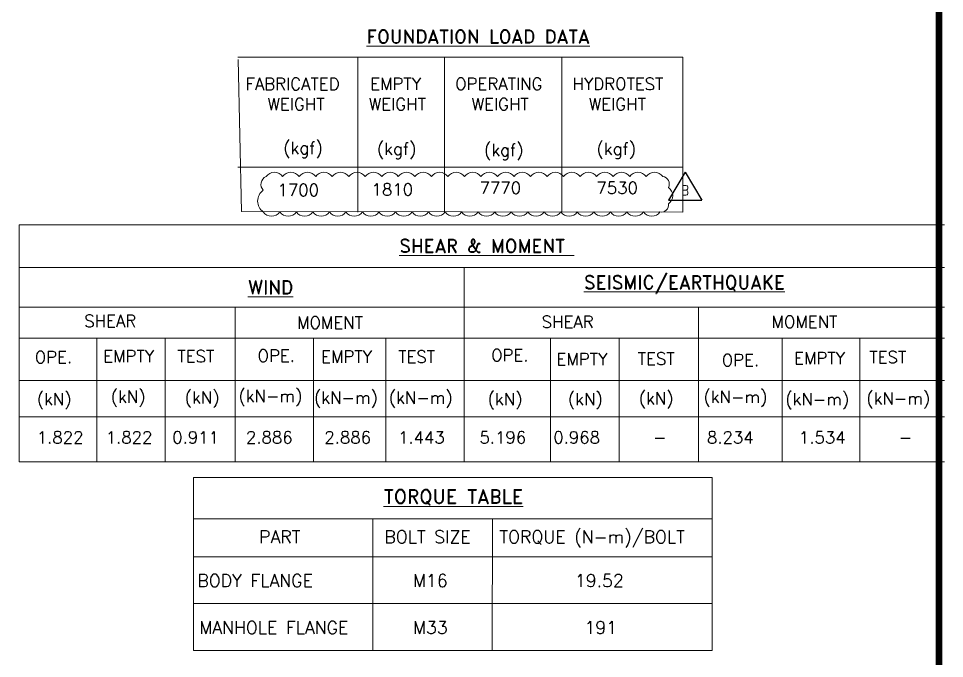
# Model space of a CAD drawing. Header units: inches. Extents: x 26960 to 35074, y -20333 to -19295.
# Drawn here: x 27647.3 to 27787.3, y -19735.1 to -19638.3 of the extents above; entities that cross this region are included whole.
import ezdxf
from ezdxf import colors
from ezdxf.entities.mleader import LeaderData, LeaderLine
from ezdxf.enums import TextEntityAlignment as Align
from ezdxf.math import Vec2, Vec3

# ---------------------------------------------------------------- set-up
doc = ezdxf.new("R2010")
doc.units = ezdxf.units.IN
doc.header["$LTSCALE"] = 200
doc.header["$MEASUREMENT"] = 0
doc.linetypes.add('DASHED', pattern=[0.75, 0.5, -0.25])
for name, color, linetype in [('4', 6, 'Continuous'), ('BORDER1', 3, 'Continuous'), ('BORDER2', 7, 'Continuous'), ('CONSTRUCTION', 252, 'Continuous'), ('DIMENSION', 8, 'Continuous'), ('PRINCIPAL', 7, 'Continuous'), ('text', 3, 'Continuous')]:
    doc.layers.add(name, color=color, linetype=linetype)
doc.layers.add('B-OBJ', color=7, linetype='Continuous', lineweight=13)
doc.layers.add('OBJECT', color=7, linetype='Continuous', lineweight=18)
doc.styles.add('ROMANC', font='ROMANC', dxfattribs={"height": 5})
doc.styles.add('ROMAND', font='romand.shx', dxfattribs={"width": 0.8})
doc.styles.add('ROMANS', font='romans.shx')
doc.styles.add('ROMANT', font='romant.shx')
doc.styles.add('RS', font='ROMANS.shx', dxfattribs={"width": 0.8})
doc.styles.get("Standard").update_dxf_attribs({"font": 'romans.shx'})

# ---------------------------------------------------------------- blocks, each defined once
blk = doc.blocks.new('*U254')
at = {"layer": 'BORDER1', "color": 154, "true_color": 0x1859a9, "const_width": 1}
blk.add_lwpolyline([(0, 564), (796, 564), (796, 0), (0, 0)], close=True, dxfattribs=at)
at = {"layer": 'BORDER2', "flags": 8}
for tag, height, style, p in [('REV-B', 2.7, 'ROMANS', (662.76, 125.68)), ('REV-A', 2.7, 'ROMANS', (662.76, 118.68)), ('RE-B', 7, 'ROMANT', (745.34, 6.15))]:
    blk.add_attdef(tag, text='', height=height, dxfattribs=dict(at, style=style)).set_placement(p, align=Align.CENTER)
at = {"layer": 'BORDER2', "style": 'ROMANS', "width": 4.59626}
for tag, p, p2 in [('DATE-B', (668.47, 125.68), (681.47, 125.68)), ('DATE-A', (668.47, 118.68), (681.47, 118.68))]:
    blk.add_attdef(tag, text='', height=2.7, dxfattribs=at).set_placement(p, p2, align=Align.FIT)
at = {"layer": 'BORDER2'}
for tag, height, style, p in [('DRN-B', 2.7, 'ROMANS', (689.55, 125.68)), ('CHD-B', 2.7, 'ROMANS', (701.61, 125.68)), ('APD-B', 2.7, 'ROMANS', (713.32, 125.68)), ('DRN-A', 2.7, 'ROMANS', (689.55, 118.68)), ('CHD-A', 2.7, 'ROMANS', (701.61, 118.68)), ('APD-A', 2.7, 'ROMANS', (713.32, 118.68)), ('CONS_CONT_VEND', 3.5, 'ROMANC', (726, 61.94))]:
    blk.add_attdef(tag, text='', height=height, dxfattribs=dict(at, style=style)).set_placement(p, align=Align.CENTER)
at = {"layer": 'BORDER2', "style": 'ROMANS', "width": 0.8}
for tag, p, height in [('1:X', (670.77, 103.49), 3), ('LOC', (709.61, 103.49), 3), ('PROJ_NO', (774.84, 103.49), 3), ('CONS_DRG_NO', (681.74, 53.26), 2.5)]:
    blk.add_attdef(tag, p, '', height=height, dxfattribs=at)
at = {"layer": 'BORDER2', "lineweight": 30, "width": 0.8, "flags": 104}
for tag, p in [('COMMENTS-B', (719.88, 127.5)), ('COMMENTS-A', (719.88, 120.5))]:
    blk.add_attdef(tag, text='', height=2.2, dxfattribs=at).set_placement(p, align=Align.MIDDLE_LEFT)
at = {"layer": 'BORDER2', "style": 'ROMANS', "width": 0.8}
for tag, p in [('PROJECT_TITLE_1', (726, 45.91)), ('PROJECT_TITLE_2', (726, 40.58))]:
    blk.add_attdef(tag, text='', height=3.5, dxfattribs=at).set_placement(p, align=Align.MIDDLE)
at = {"layer": 'BORDER2', "style": 'ROMANT', "width": 0.8}
for tag, p in [('DRG_TITLE_1', (726, 29.73)), ('DRG_TITLE_2', (726, 23.03)), ('DRG_TITLE_3', (726, 16.33))]:
    blk.add_attdef(tag, text='', height=4, dxfattribs=at).set_placement(p, align=Align.CENTER)
at = {"layer": 'BORDER2', "style": 'ROMANT'}
for tag, p in [('AR', (668.95, 6.15)), ('PA', (683.03, 6.15)), ('DC', (697.09, 6.15)), ('TS', (775.94, 6.15))]:
    blk.add_attdef(tag, p, '', height=7, dxfattribs=at)
for tag, p in [('SRNO', (736.79, 6.15)), ('SH', (771.83, 6.2))]:
    blk.add_attdef(tag, text='', height=7, dxfattribs=at).set_placement(p, align=Align.RIGHT)
at = {"layer": 'BORDER2', "style": 'ROMANS', "flags": 2}
blk.add_attdef('TB_VERSION', text='', height=2, dxfattribs=at).set_placement((1, -1), align=Align.TOP_LEFT)
blk = doc.blocks.new('B')
at = {"layer": 'PRINCIPAL', "color": 6}
for p, q in [((932.85, 499.42), (922.75, 482.46)), ((932.85, 499.42), (942.96, 482.46)), ((922.75, 482.46), (942.96, 482.46))]:
    blk.add_line(p, q, dxfattribs=at)
at = {"style": 'RS', "width": 0.85}
blk.add_text('B', height=6, dxfattribs=at).set_placement((930.54, 485.36))

msp = doc.modelspace()

# ---------------------------------------------------------------- linework, layer by layer
at = {"layer": '4', "color": 1, "linetype": 'Continuous', "lineweight": 15}
for p, q in [((27680.42225, -19644.16929, 1.31248), (27747.72411, -19644.16919, 0.48163)), ((27698.57555, -19644.16951, 2.28545), (27698.57555, -19667.56577, 2.28545)), ((27711.67238, -19644.16937, 2.28545), (27711.67238, -19667.56563, 2.28545)), ((27729.44332, -19644.16921, 3.14187), (27729.44332, -19667.56555, 3.14187)), ((27747.72411, -19644.16919, 3.13714), (27747.72411, -19667.56533, 3.13714)), ((27681.00843, -19667.4832, -0.41543), (27680.48783, -19644.4832, -0.41543)), ((27747.72411, -19667.56533, 3.13714), (27681.00843, -19667.4832, -0.41543)), ((27714.65766, -19675.93475), (27714.65766, -19705.34099, -0.95455)), ((27680.03419, -19681.94502, -1.80623), (27680.03419, -19705.34128, -1.80623)), ((27696.37686, -19681.94486, -0.94981), (27696.37686, -19681.94487, -0.94981)), ((27750.1037, -19681.94478, -4.04764), (27750.09818, -19705.34089, -4.49599)), ((27659.0819, -19686.65347, -1.80623), (27659.0819, -19705.34142, -1.80623)), ((27669.42923, -19686.65347, -1.80623), (27669.42923, -19705.34142, -1.80623)), ((27691.86493, -19686.65347, -1.80623), (27691.86493, -19705.34142, -1.80623)), ((27702.80737, -19686.65347, -1.80623), (27702.80737, -19705.34142, -1.80623)), ((27727.75014, -19686.65347, -1.80623), (27727.75014, -19705.34142, -1.80623)), ((27738.09747, -19686.65347, -1.80623), (27738.09747, -19705.34142, -1.80623)), ((27762.77243, -19686.65347, -1.80623), (27762.77243, -19705.34142, -1.80623)), ((27774.51828, -19686.65347, -1.80623), (27774.51828, -19705.34142, -1.80623)), ((27673.73384, -19713.97122, -15.8931), (27752.20326, -19713.97113, -16.68112)), ((27700.85407, -19713.97146, -14.87783), (27700.83536, -19733.88523, -16.3914)), ((27718.94369, -19713.97146, -14.87783), (27718.92498, -19733.88523, -16.3914))]:
    msp.add_line(p, q, dxfattribs=at)
at = {"layer": 'B-OBJ', "color": 6}
msp.add_lwpolyline([(27684.28391, -19667.56268, 0.52056705), (27686.78391, -19667.56268, 0.52056705), (27689.28391, -19667.56268, 0.52056705), (27691.78391, -19667.56268, 0.52056705), (27694.28391, -19667.56268, 0.52056705), (27696.78391, -19667.56268, 0.52056705), (27699.28391, -19667.56268, 0.52056705), (27701.78391, -19667.56268, 0.52056705), (27704.28391, -19667.56268, 0.52056705), (27706.78391, -19667.56268, 0.52056705), (27709.28391, -19667.56268, 0.52056705), (27711.78391, -19667.56268, 0.52056705), (27714.28391, -19667.56268, 0.52056705), (27716.78391, -19667.56268, 0.52056705), (27719.28391, -19667.56268, 0.52056705), (27721.78391, -19667.56268, 0.52056705), (27724.28391, -19667.56268, 0.52056705), (27726.78391, -19667.56268, 0.52056705), (27729.28391, -19667.56268, 0.52056705), (27731.78391, -19667.56268, 0.52056705), (27734.28391, -19667.56268, 0.52056705), (27736.78391, -19667.56268, 0.52056705), (27739.28391, -19667.56268, 0.52056705), (27741.78391, -19667.56268, 0.52056705), (27744.28391, -19667.56268, 0.52056705), (27745.56553, -19666.3443, 0.52056705), (27745.56553, -19663.8443, 0.52056705), (27744.70681, -19662.20301, 0.52056705), (27742.20681, -19662.20301, 0.52056705), (27739.70681, -19662.20301, 0.52056705), (27737.20681, -19662.20301, 0.52056705), (27734.70681, -19662.20301, 0.52056705), (27732.20681, -19662.20301, 0.52056705), (27729.70681, -19662.20301, 0.52056705), (27727.20681, -19662.20301, 0.52056705), (27724.70681, -19662.20301, 0.52056705), (27722.20681, -19662.20301, 0.52056705), (27719.70681, -19662.20301, 0.52056705), (27717.20681, -19662.20301, 0.52056705), (27714.70681, -19662.20301, 0.52056705), (27712.20681, -19662.20301, 0.52056705), (27709.70681, -19662.20301, 0.52056705), (27707.20681, -19662.20301, 0.52056705), (27704.70681, -19662.20301, 0.52056705), (27702.20681, -19662.20301, 0.52056705), (27699.70681, -19662.20301, 0.52056705), (27697.20681, -19662.20301, 0.52056705), (27694.70681, -19662.20301, 0.52056705), (27692.20681, -19662.20301, 0.52056705), (27689.70681, -19662.20301, 0.52056705), (27687.20681, -19662.20301, 0.52056705), (27684.70681, -19662.20301, 0.52056705), (27684.28391, -19664.28011, 0.52056705)], format="xyb", close=True, dxfattribs=at)
at = {"layer": 'CONSTRUCTION', "linetype": 'Continuous', "lineweight": 15}
for p, q in [((27680.42225, -19660.77062, 3.181), (27747.72411, -19660.77051, 2.35015)), ((27673.72179, -19719.70516, -14.91808), (27752.20326, -19719.70506, -15.70625))]:
    msp.add_line(p, q, dxfattribs=at)
at = {"layer": 'OBJECT', "color": 1, "lineweight": 15}
for p, q in [((27647.3558, -19675.93475), (27787.32234, -19675.93475)), ((27647.3558, -19681.94494, -2.77921), (27787.32234, -19681.94473, -4.50711)), ((27647.3558, -19686.65347, 0.4412), (27787.32234, -19686.65347, -3.53046)), ((27647.3558, -19693.05118, -1.84495), (27787.32234, -19693.05096, -3.57285)), ((27647.3558, -19698.54627, -0.91069), (27787.32234, -19698.54605, -2.63859)), ((27673.72179, -19713.97122, -15.89295), (27752.20326, -19713.97113, -16.68112)), ((27752.20326, -19726.79517, -12.99309), (27673.72179, -19726.79517, -12.99309)), ((27752.20326, -19733.88523, -10.71603), (27673.72273, -19733.88523, -10.71603))]:
    msp.add_line(p, q, dxfattribs=at)
msp.add_lwpolyline([(27787.32234, -19705.34095), (27647.3558, -19705.34095), (27647.3558, -19669.50608), (27787.32234, -19669.50608)], dxfattribs=at)
at = {"layer": 'OBJECT', "color": 1, "lineweight": 15, "elevation": -12.99309}
msp.add_lwpolyline([(27673.72273, -19733.88523), (27673.73384, -19707.69979), (27752.20326, -19707.69979), (27752.20326, -19733.88523)], dxfattribs=at)

# ---------------------------------------------------------------- block references
at = {"layer": 'BORDER1', "lineweight": 9}
msp.add_blockref('*U254', (26990.4983, -19874.28619), dxfattribs=at)
at = {"layer": 'DIMENSION', "color": 6, "linetype": 'DASHED', "xscale": 0.25, "yscale": 0.25, "zscale": 0.25}
msp.add_blockref('B', (27514.86702, -19786.37911), dxfattribs=at)

# ---------------------------------------------------------------- texts
at = {"layer": 'OBJECT', "color": 3, "lineweight": 15, "style": 'RS'}
for s, height, p in [('FABRICATED ', 1.8337267, (27681.59746, -19649.11601, 3.1801)), ('EMPTY ', 1.833727, (27700.45752, -19649.10152, 3.20187)), ('OPERATING', 1.833727, (27713.3025, -19649.11038, 3.20187)), ('HYDROTEST', 1.833727, (27731.05678, -19649.11009, 4.05829)), ('WEIGHT', 1.833727, (27684.91057, -19652.172, 5.02505)), ('WEIGHT', 1.833727, (27700.23482, -19652.17547, 3.20187)), ('WEIGHT', 1.833727, (27715.79313, -19652.17379, 3.20187)), ('WEIGHT', 1.833727, (27733.5078, -19652.16981, 4.05829)), ('(kgf)', 1.833727, (27687.29966, -19658.79513, 5.02505)), ('(kgf)', 1.833727, (27701.45723, -19658.9389, 4.15397)), ('(kgf)', 1.833727, (27717.66514, -19659.10597, 4.15397)), ('(kgf)', 1.833727, (27734.68709, -19658.93338, 5.01039)), ('1700', 1.833727, (27686.42493, -19665.1462, 5.2585)), ('1810', 1.833727, (27700.65608, -19665.07995, 5.08721)), ('7770', 1.833727, (27716.99254, -19664.82702, 5.08721)), ('7530', 1.833727, (27734.67127, -19664.827, 5.94363)), ('SHEAR', 1.833727, (27657.19911, -19684.95874, 4.06762)), ('MOMENT', 1.833727, (27689.37975, -19685.21166, 4.06762)), ('SHEAR', 1.833727, (27726.39567, -19685.09264, 4.06762)), ('MOMENT', 1.833727, (27761.15017, -19685.09264, 4.06762)), ('OPE.', 1.833727, (27649.71575, -19690.43549, 5.01973)), ('EMPTY', 1.833727, (27660.07068, -19690.28671, 5.01973)), ('TEST', 1.833727, (27671.28853, -19690.28671, 5.01973)), ('OPE.', 1.833727, (27683.41392, -19690.21232, 5.01973)), ('EMPTY', 1.833727, (27693.02497, -19690.3611, 5.01973)), ('TEST', 1.833727, (27704.68915, -19690.3611, 5.01973)), ('OPE.', 1.833727, (27718.74865, -19690.13793, 5.01973)), ('EMPTY', 1.833727, (27728.6275, -19690.73304, 5.01973)), ('TEST', 1.833727, (27740.91654, -19690.65865, 5.01973)), ('OPE.', 1.833727, (27753.63705, -19690.88182, 5.01973)), ('EMPTY', 1.833727, (27764.57222, -19690.58426, 5.01973)), ('TEST', 1.833727, (27775.95372, -19690.43549, 5.01973)), ('(kN)', 1.833727, (27650.01628, -19696.77402, 6.80567)), ('(kN)', 1.833727, (27661.20437, -19696.41695, 6.80567)), ('(kN)', 1.833727, (27672.39246, -19696.53597, 6.80567)), ('(kN-m)', 1.833727, (27680.5212, -19696.31697, 2.42533)), ('(kN-m)', 1.833727, (27691.94734, -19696.55502, 2.42533)), ('(kN-m)', 1.833727, (27703.25445, -19696.55502, 2.42533)), ('(kN)', 1.833727, (27718.21603, -19696.77402, 6.80567)), ('(kN)', 1.833727, (27730.3563, -19696.77402, 6.80567)), ('(kN)', 1.833727, (27741.0683, -19696.65499, 6.80567)), ('(kN-m)', 1.833727, (27750.86335, -19696.43599, 2.42533)), ('(kN-m)', 1.833727, (27763.24167, -19696.79306, 2.42533)), ('(kN-m)', 1.833727, (27775.50096, -19696.67404, 2.42533)), ('1.822', 1.833727, (27650.01628, -19702.57252, 6.80567)), ('1.822', 1.833727, (27660.44138, -19702.57252, 6.80567)), ('0.911', 1.833727, (27670.50688, -19702.57252, 6.80567)), ('2.886', 1.833727, (27681.65088, -19702.57252, 6.80567)), ('2.886', 1.833727, (27693.51378, -19702.57252, 6.80567)), ('1.443', 1.833727, (27704.65778, -19702.57252, 6.80567)), ('5.196', 1.833727, (27716.97888, -19702.57252, 6.80567)), ('0.968', 1.833727, (27728.14398, -19702.57252, 6.80567)), ('-', 1.83373, (27743.25218, -19702.57252, 6.80567)), ('8.234', 1.833727, (27751.39058, -19702.57252, 6.80567)), ('1.534', 1.833727, (27765.29798, -19702.57252, 6.80567)), ('-', 1.83373, (27780.40468, -19702.57252, 6.80567)), ('PART', 1.91343, (27683.6534, -19717.64381, -12.99388)), ('BOLT SIZE', 1.91343, (27702.60226, -19717.64381, -12.99388)), ('TORQUE (N-m)/BOLT', 1.9134299, (27719.99714, -19717.64381, -12.99388)), ('BODY FLANGE', 1.9134299, (27674.30759, -19724.27093, -12.75028)), ('M16', 1.91343, (27706.92531, -19724.27093, -12.75028)), ('19.52', 1.91343, (27731.42401, -19724.27093, -12.75028)), ('MANHOLE FLANGE', 1.9134299, (27674.58896, -19731.36099, -10.47322)), ('M33', 1.91343, (27706.92531, -19731.36099, -10.47322)), ('191', 1.91343, (27732.86594, -19731.36099, -10.47322))]:
    msp.add_text(s, height=height, dxfattribs=at).set_placement(p)
at = {"layer": 'text', "color": 3, "lineweight": 15, "style": 'ROMAND'}
for s, height, p in [('%%UFOUNDATION LOAD DATA', 2.0449953, (27716.78442, -19641.03035, 1.29737)), ('%%USHEAR & MOMENT ', 2.0449953, (27718.08473, -19672.6878, -3.20974)), ('%%UWIND', 2.044995, (27685.38448, -19678.94762, -3.20974)), ('%%USEISMIC/EARTHQUAKE', 2.0449953, (27747.99018, -19678.3525, -3.20974)), ('%%UTORQUE TABLE', 2.1338813, (27713.03727, -19710.69579, -16.34235))]:
    msp.add_text(s, height=height, rotation=0.0001063, dxfattribs=at).set_placement(p, align=Align.MIDDLE)

# ---------------------------------------------------------------- leaders
at = {"layer": 'DIMENSION', "color": 3}
ml = msp.add_multileader_mtext('Standard', dxfattribs=at)
ml.set_content('SHELL I.D.', color=3)
ml.set_leader_properties()
ml.build(insert=Vec2(0, 0))
ml.multileader.update_dxf_attribs({"dogleg_length": 0.018, "arrow_head_size": 1.12575})
ctx = ml.context
ctx.base_point, ctx.char_height, ctx.arrow_head_size, ctx.landing_gap_size, ctx.plane_origin = Vec3(27368.798, -19672.1637, 1.91524), 1.12575, 1.12575, 0.06755, Vec3(102584.27763, 8531.2535, 1.91524)
notes = []
notes.append((ctx, [(0, (1, 1, 0), (27368.52782, -19672.1637, 1.91524), (1, 0), 0.27018, [(0, [(27364.84549, -19676.45619, 1.91524)], 0, [])])]))
ctx.mtext.insert, ctx.mtext.width = Vec3(27368.86554, -19671.60082, 1.91524), 332.3176987
for ctx, leaders in notes:
    for number, flags, end, landing, length, lines in leaders:
        leader = LeaderData()
        leader.index, (leader.has_last_leader_line, leader.has_dogleg_vector, leader.attachment_direction) = number, flags
        leader.last_leader_point, leader.dogleg_vector, leader.dogleg_length = Vec3(end), Vec3(landing), length
        for number, points, colour, breaks in lines:
            line = LeaderLine()
            line.index, line.vertices, line.color, line.breaks = number, Vec3.list(points), colors.encode_raw_color(colour), breaks
            leader.lines.append(line)
        ctx.leaders.append(leader)

doc.saveas('drawing.dxf')
